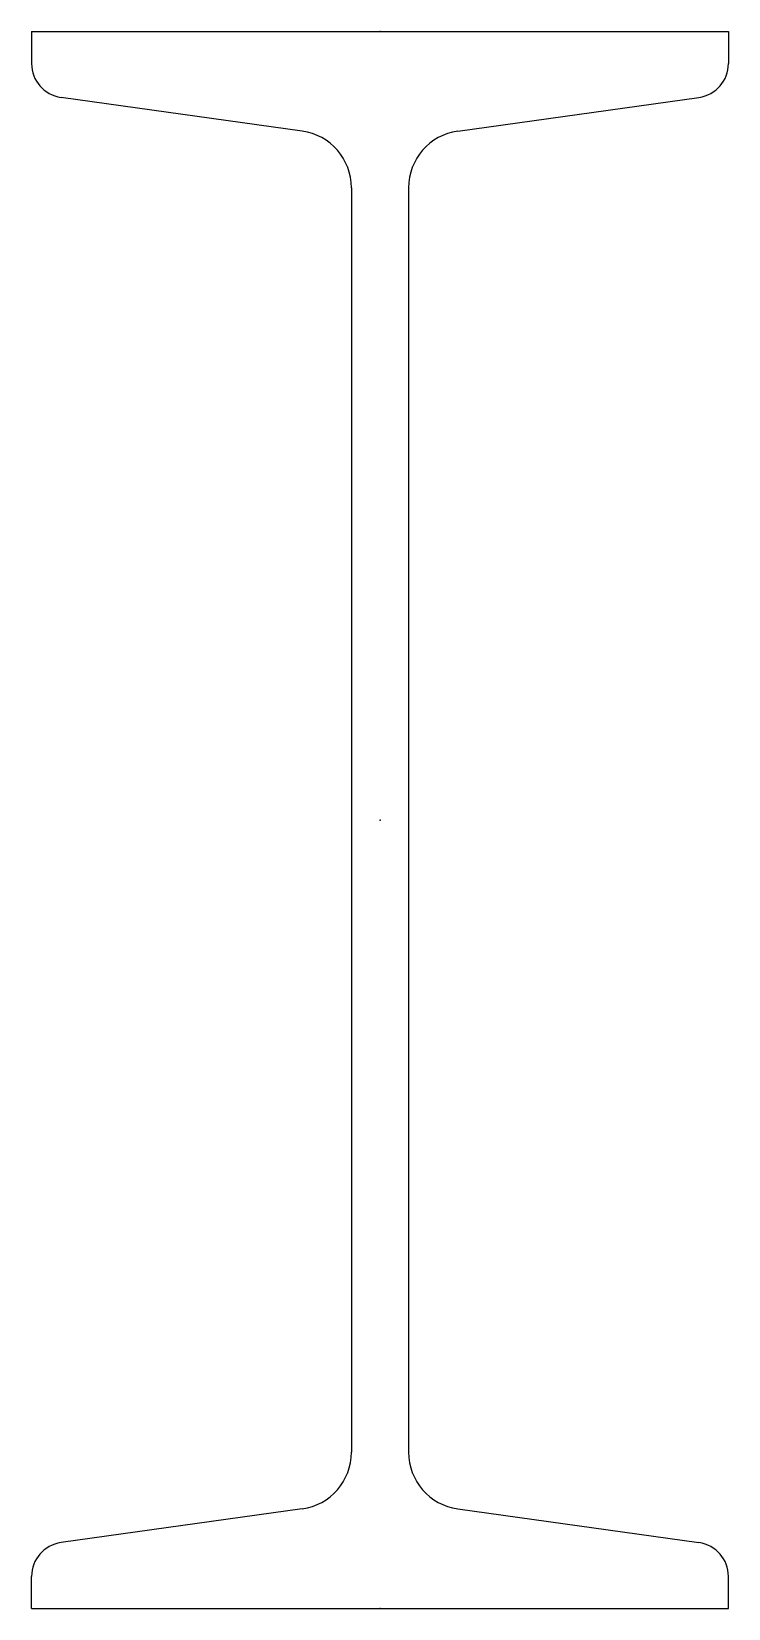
# Model space of a CAD drawing. Header units: millimetres. Extents: x -53 to 53, y -120 to 120.
import ezdxf

# ---------------------------------------------------------------- set-up
doc = ezdxf.new("R2010")
doc.units = ezdxf.units.MM
doc.layers.add('Profile', color=7, linetype='Continuous')

msp = doc.modelspace()

# ---------------------------------------------------------------- linework, layer by layer
at = {"layer": 'Profile'}
for p, q in [((-53, 120), (53, 120)), ((-53, 120), (-53, 115.13)), ((53, 120), (53, 115.13)), ((-11.84, 104.85), (-48.52, 109.98)), ((11.84, 104.85), (48.52, 109.98)), ((-4.35, 96.23), (-4.35, -96.23)), ((4.35, 96.23), (4.35, -96.23)), ((-11.84, -104.85), (-48.52, -109.98)), ((11.84, -104.85), (48.52, -109.98)), ((-53, -120), (-53, -115.13)), ((53, -120), (53, -115.13)), ((-53, -120), (53, -120))]:
    msp.add_line(p, q, dxfattribs=at)
for centre, radius, start, end in [((-47.8, 115.13), 5.2, 180, 262.03), ((47.8, 115.13), 5.2, 277.97, 0), ((-13.05, 96.23), 8.7, 0, 82.03), ((13.05, 96.23), 8.7, 97.97, 180), ((-13.05, -96.23), 8.7, 277.97, 0), ((13.05, -96.23), 8.7, 180, 262.03), ((-47.8, -115.13), 5.2, 97.97, 180), ((47.8, -115.13), 5.2, 0, 82.03)]:
    msp.add_arc(centre, radius, start, end, dxfattribs=at)
for p in [(0, 120), (0, 0), (0, -120)]:
    msp.add_point(p, dxfattribs=at)

doc.saveas('drawing.dxf')
